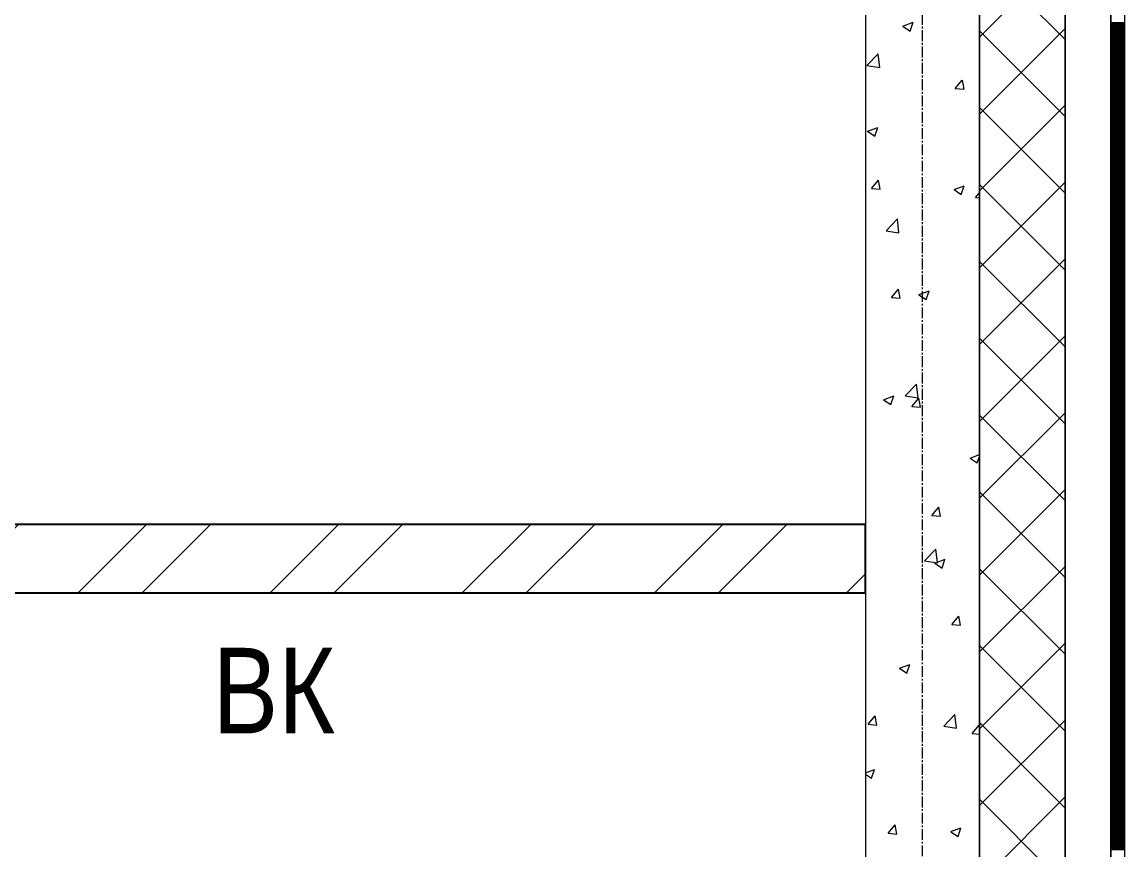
# Model space of a CAD drawing. Header units: millimetres. Extents: x -24360 to 609566, y -391049 to 148426.
# Drawn here: x 18521 to 20455, y 55549 to 57001 of the extents above; entities that cross this region are included whole.
import ezdxf

# ---------------------------------------------------------------- set-up
doc = ezdxf.new("R2010")
doc.units = ezdxf.units.MM
doc.linetypes.add('CENTER2', pattern=[28.575, 19.05, -3.175, 3.175, -3.175])
doc.layers.add('АР_Оси_РД_100', color=7, linetype='Continuous', lineweight=0, true_color=0x525252)
doc.layers.add('РД_Оси_100', color=7, linetype='Continuous', lineweight=0, true_color=0x525252)
for name, color, linetype, lineweight in [('АР_Стены кирпич', 32, 'Continuous', 25), ('АР_Стены ПЕНОблок', 52, 'Continuous', 20), ('АР_Тонкая', 254, 'Continuous', 5), ('АР_Утеплитель', 31, 'Continuous', 0), ('АР_Штриховка', 8, 'Continuous', 0), ('ВК_Шахты', 5, 'Continuous', 9)]:
    doc.layers.add(name, color=color, linetype=linetype, lineweight=lineweight)
doc.styles.add('style1', font='ARIALN.TTF')

# ---------------------------------------------------------------- blocks, each defined once
blk = doc.blocks.new('СОШ_2200_АР_ОСИ_М100_28.05.24')
at = {"layer": 'АР_Оси_РД_100', "linetype": 'CENTER2'}
blk.add_line((20100, -6155), (20100, 139938.679), dxfattribs=at)

msp = doc.modelspace()

# ---------------------------------------------------------------- hatches: boundary and pattern name
at = {"layer": 'АР_Штриховка', "linetype": 'Continuous', "lineweight": 0, "true_color": 0x000000}
h = msp.add_hatch(dxfattribs=at)
h.set_pattern_fill('ANSI32', color=18, scale=25, style=0)
h.paths.add_polyline_path([(15490, 56120), (15460, 56040), (15490, 56000), (17170, 56000), (17130, 56090), (17050, 56120)], flags=0)
h.paths.add_polyline_path([(17170, 56120), (17130, 56090), (17170, 56000), (20000, 56000), (20000, 56120)], flags=0)

# ---------------------------------------------------------------- linework, layer by layer
at = {"layer": 'АР_Стены кирпич', "color": 18, "linetype": 'Continuous', "lineweight": 25, "true_color": 0x000000}
for p, q in [((20000, 56120), (17170, 56120)), ((20000, 56000), (20000, 56120)), ((17170, 56000), (20000, 56000))]:
    msp.add_line(p, q, dxfattribs=at)
at = {"layer": 'АР_Стены ПЕНОблок', "color": 18, "linetype": 'Continuous', "lineweight": 20, "true_color": 0x000000}
for p, q in [((20000, 61700), (20000, 51500)), ((20200, 51500), (20200, 61700))]:
    msp.add_line(p, q, dxfattribs=at)
at = {"layer": 'АР_Тонкая', "color": 18, "linetype": 'Continuous', "lineweight": 5, "true_color": 0x000000}
for p, q in [((20350, 61700), (20350, 51500)), ((20430, 51500), (20430, 61700)), ((20430, 61700), (20430, 51500)), ((20455, 51500), (20455, 61700))]:
    msp.add_line(p, q, dxfattribs=at)
at = {"layer": 'АР_Утеплитель', "color": 18, "linetype": 'Continuous', "lineweight": 0, "true_color": 0x000000}
for p, q in [((20200, 61700), (20200, 51500)), ((20350, 51500), (20350, 61700))]:
    msp.add_line(p, q, dxfattribs=at)
at = {"layer": 'АР_Штриховка', "color": 18, "linetype": 'Continuous', "lineweight": 0, "true_color": 0x000000}
for p, q in [((20200, 56974.149), (20350, 57124.149)), ((20350, 56970.005), (20200, 57120.005)), ((20065.705, 56993.419), (20078.339, 56984.897)), ((20065.725, 56993.465), (20083.51, 57000.292)), ((20078.344, 56984.896), (20083.494, 57000.245)), ((20200, 56839.445), (20350, 56989.445)), ((20350, 56835.301), (20200, 56985.301)), ((20430, 57000), (20455, 57000)), ((20430, 56999), (20455, 56999)), ((20430, 56998), (20455, 56998)), ((20430, 56997), (20455, 56997)), ((20430, 56996), (20455, 56996)), ((20430, 56995), (20455, 56995)), ((20430, 56994), (20455, 56994)), ((20430, 56993), (20455, 56993)), ((20430, 56992), (20455, 56992)), ((20430, 56991), (20455, 56991)), ((20430, 56990), (20455, 56990)), ((20430, 56989), (20455, 56989)), ((20430, 56988), (20455, 56988)), ((20430, 56987), (20455, 56987)), ((20430, 56986), (20455, 56986)), ((20430, 56985), (20455, 56985)), ((20430, 56984), (20455, 56984)), ((20430, 56983), (20455, 56983)), ((20430, 56982), (20455, 56982)), ((20430, 56981), (20455, 56981)), ((20430, 56980), (20455, 56980)), ((20430, 56979), (20455, 56979)), ((20430, 56978), (20455, 56978)), ((20430, 56977), (20455, 56977)), ((20430, 56976), (20455, 56976)), ((20430, 56975), (20455, 56975)), ((20430, 56974), (20455, 56974)), ((20430, 56973), (20455, 56973)), ((20430, 56972), (20455, 56972)), ((20430, 56971), (20455, 56971)), ((20430, 56970), (20455, 56970)), ((20430, 56969), (20455, 56969)), ((20430, 56968), (20455, 56968)), ((20430, 56967), (20455, 56967)), ((20430, 56966), (20455, 56966)), ((20430, 56965), (20455, 56965)), ((20430, 56964), (20455, 56964)), ((20002.499, 56924.411), (20022.282, 56945.03)), ((20025.111, 56920.91), (20022.305, 56945.032)), ((20430, 56963), (20455, 56963)), ((20430, 56962), (20455, 56962)), ((20430, 56961), (20455, 56961)), ((20430, 56960), (20455, 56960)), ((20430, 56959), (20455, 56959)), ((20430, 56958), (20455, 56958)), ((20430, 56957), (20455, 56957)), ((20430, 56956), (20455, 56956)), ((20430, 56955), (20455, 56955)), ((20430, 56954), (20455, 56954)), ((20430, 56953), (20455, 56953)), ((20430, 56952), (20455, 56952)), ((20430, 56951), (20455, 56951)), ((20430, 56950), (20455, 56950)), ((20430, 56949), (20455, 56949)), ((20430, 56948), (20455, 56948)), ((20430, 56947), (20455, 56947)), ((20430, 56946), (20455, 56946)), ((20430, 56945), (20455, 56945)), ((20430, 56944), (20455, 56944)), ((20430, 56943), (20455, 56943)), ((20430, 56942), (20455, 56942)), ((20430, 56941), (20455, 56941)), ((20430, 56940), (20455, 56940)), ((20430, 56939), (20455, 56939)), ((20430, 56938), (20455, 56938)), ((20430, 56937), (20455, 56937)), ((20430, 56936), (20455, 56936)), ((20430, 56935), (20455, 56935)), ((20430, 56934), (20455, 56934)), ((20430, 56933), (20455, 56933)), ((20430, 56932), (20455, 56932)), ((20430, 56931), (20455, 56931)), ((20430, 56930), (20455, 56930)), ((20430, 56929), (20455, 56929)), ((20430, 56928), (20455, 56928)), ((20430, 56927), (20455, 56927)), ((20430, 56926), (20455, 56926)), ((20430, 56925), (20455, 56925)), ((20002.515, 56924.376), (20025.105, 56920.872)), ((20430, 56924), (20455, 56924)), ((20430, 56923), (20455, 56923)), ((20430, 56922), (20455, 56922)), ((20430, 56921), (20455, 56921)), ((20430, 56920), (20455, 56920)), ((20430, 56919), (20455, 56919)), ((20430, 56918), (20455, 56918)), ((20430, 56917), (20455, 56917)), ((20430, 56916), (20455, 56916)), ((20430, 56915), (20455, 56915)), ((20430, 56914), (20455, 56914)), ((20430, 56913), (20455, 56913)), ((20430, 56912), (20455, 56912)), ((20430, 56911), (20455, 56911)), ((20430, 56910), (20455, 56910)), ((20430, 56909), (20455, 56909)), ((20430, 56908), (20455, 56908)), ((20430, 56907), (20455, 56907)), ((20430, 56906), (20455, 56906)), ((20157.631, 56884.152), (20169.876, 56898.745)), ((20172.891, 56882.837), (20169.954, 56898.758)), ((20430, 56905), (20455, 56905)), ((20430, 56904), (20455, 56904)), ((20430, 56903), (20455, 56903)), ((20430, 56902), (20455, 56902)), ((20430, 56901), (20455, 56901)), ((20430, 56900), (20455, 56900)), ((20430, 56899), (20455, 56899)), ((20430, 56898), (20455, 56898)), ((20430, 56897), (20455, 56897)), ((20430, 56896), (20455, 56896)), ((20430, 56895), (20455, 56895)), ((20430, 56894), (20455, 56894)), ((20430, 56893), (20455, 56893)), ((20430, 56892), (20455, 56892)), ((20430, 56891), (20455, 56891)), ((20430, 56890), (20455, 56890)), ((20430, 56889), (20455, 56889)), ((20430, 56888), (20455, 56888)), ((20430, 56887), (20455, 56887)), ((20157.631, 56884.151), (20172.813, 56882.823)), ((20430, 56886), (20455, 56886)), ((20430, 56885), (20455, 56885)), ((20430, 56884), (20455, 56884)), ((20430, 56883), (20455, 56883)), ((20430, 56882), (20455, 56882)), ((20430, 56881), (20455, 56881)), ((20430, 56880), (20455, 56880)), ((20430, 56879), (20455, 56879)), ((20430, 56878), (20455, 56878)), ((20430, 56877), (20455, 56877)), ((20430, 56876), (20455, 56876)), ((20430, 56875), (20455, 56875)), ((20430, 56874), (20455, 56874)), ((20430, 56873), (20455, 56873)), ((20430, 56872), (20455, 56872)), ((20430, 56871), (20455, 56871)), ((20430, 56870), (20455, 56870)), ((20430, 56869), (20455, 56869)), ((20430, 56868), (20455, 56868)), ((20430, 56867), (20455, 56867)), ((20200, 56704.741), (20350, 56854.741)), ((20350, 56700.598), (20200, 56850.598)), ((20430, 56866), (20455, 56866)), ((20430, 56865), (20455, 56865)), ((20430, 56864), (20455, 56864)), ((20430, 56863), (20455, 56863)), ((20430, 56862), (20455, 56862)), ((20430, 56861), (20455, 56861)), ((20430, 56860), (20455, 56860)), ((20430, 56859), (20455, 56859)), ((20430, 56858), (20455, 56858)), ((20430, 56857), (20455, 56857)), ((20430, 56856), (20455, 56856)), ((20430, 56855), (20455, 56855)), ((20430, 56854), (20455, 56854)), ((20430, 56853), (20455, 56853)), ((20430, 56852), (20455, 56852)), ((20430, 56851), (20455, 56851)), ((20430, 56850), (20455, 56850)), ((20430, 56849), (20455, 56849)), ((20430, 56848), (20455, 56848)), ((20430, 56847), (20455, 56847)), ((20430, 56846), (20455, 56846)), ((20430, 56845), (20455, 56845)), ((20430, 56844), (20455, 56844)), ((20430, 56843), (20455, 56843)), ((20430, 56842), (20455, 56842)), ((20430, 56841), (20455, 56841)), ((20430, 56840), (20455, 56840)), ((20430, 56839), (20455, 56839)), ((20430, 56838), (20455, 56838)), ((20430, 56837), (20455, 56837)), ((20430, 56836), (20455, 56836)), ((20430, 56835), (20455, 56835)), ((20430, 56834), (20455, 56834)), ((20430, 56833), (20455, 56833)), ((20430, 56832), (20455, 56832)), ((20430, 56831), (20455, 56831)), ((20430, 56830), (20455, 56830)), ((20430, 56829), (20455, 56829)), ((20003.903, 56809.231), (20016.537, 56800.709)), ((20003.923, 56809.277), (20021.708, 56816.104)), ((20016.542, 56800.708), (20021.692, 56816.057)), ((20430, 56828), (20455, 56828)), ((20430, 56827), (20455, 56827)), ((20430, 56826), (20455, 56826)), ((20430, 56825), (20455, 56825)), ((20430, 56824), (20455, 56824)), ((20430, 56823), (20455, 56823)), ((20430, 56822), (20455, 56822)), ((20430, 56821), (20455, 56821)), ((20430, 56820), (20455, 56820)), ((20430, 56819), (20455, 56819)), ((20430, 56818), (20455, 56818)), ((20430, 56817), (20455, 56817)), ((20430, 56816), (20455, 56816)), ((20430, 56815), (20455, 56815)), ((20430, 56814), (20455, 56814)), ((20430, 56813), (20455, 56813)), ((20430, 56812), (20455, 56812)), ((20430, 56811), (20455, 56811)), ((20430, 56810), (20455, 56810)), ((20430, 56809), (20455, 56809)), ((20430, 56808), (20455, 56808)), ((20430, 56807), (20455, 56807)), ((20430, 56806), (20455, 56806)), ((20430, 56805), (20455, 56805)), ((20430, 56804), (20455, 56804)), ((20430, 56803), (20455, 56803)), ((20430, 56802), (20455, 56802)), ((20430, 56801), (20455, 56801)), ((20430, 56800), (20455, 56800)), ((20430, 56799), (20455, 56799)), ((20430, 56798), (20455, 56798)), ((20430, 56797), (20455, 56797)), ((20430, 56796), (20455, 56796)), ((20430, 56795), (20455, 56795)), ((20430, 56794), (20455, 56794)), ((20430, 56793), (20455, 56793)), ((20430, 56792), (20455, 56792)), ((20430, 56791), (20455, 56791)), ((20430, 56790), (20455, 56790)), ((20430, 56789), (20455, 56789)), ((20430, 56788), (20455, 56788)), ((20430, 56787), (20455, 56787)), ((20430, 56786), (20455, 56786)), ((20430, 56785), (20455, 56785)), ((20430, 56784), (20455, 56784)), ((20430, 56783), (20455, 56783)), ((20430, 56782), (20455, 56782)), ((20430, 56781), (20455, 56781)), ((20430, 56780), (20455, 56780)), ((20430, 56779), (20455, 56779)), ((20430, 56778), (20455, 56778)), ((20430, 56777), (20455, 56777)), ((20430, 56776), (20455, 56776)), ((20430, 56775), (20455, 56775)), ((20430, 56774), (20455, 56774)), ((20430, 56773), (20455, 56773)), ((20430, 56772), (20455, 56772)), ((20430, 56771), (20455, 56771)), ((20430, 56770), (20455, 56770)), ((20430, 56769), (20455, 56769)), ((20430, 56768), (20455, 56768)), ((20430, 56767), (20455, 56767)), ((20430, 56766), (20455, 56766)), ((20430, 56765), (20455, 56765)), ((20430, 56764), (20455, 56764)), ((20430, 56763), (20455, 56763)), ((20430, 56762), (20455, 56762)), ((20430, 56761), (20455, 56761)), ((20430, 56760), (20455, 56760)), ((20430, 56759), (20455, 56759)), ((20430, 56758), (20455, 56758)), ((20430, 56757), (20455, 56757)), ((20430, 56756), (20455, 56756)), ((20430, 56755), (20455, 56755)), ((20430, 56754), (20455, 56754)), ((20430, 56753), (20455, 56753)), ((20430, 56752), (20455, 56752)), ((20430, 56751), (20455, 56751)), ((20430, 56750), (20455, 56750)), ((20430, 56749), (20455, 56749)), ((20430, 56748), (20455, 56748)), ((20430, 56747), (20455, 56747)), ((20430, 56746), (20455, 56746)), ((20430, 56745), (20455, 56745)), ((20430, 56744), (20455, 56744)), ((20430, 56743), (20455, 56743)), ((20430, 56742), (20455, 56742)), ((20430, 56741), (20455, 56741)), ((20430, 56740), (20455, 56740)), ((20430, 56739), (20455, 56739)), ((20430, 56738), (20455, 56738)), ((20430, 56737), (20455, 56737)), ((20430, 56736), (20455, 56736)), ((20430, 56735), (20455, 56735)), ((20430, 56734), (20455, 56734)), ((20430, 56733), (20455, 56733)), ((20430, 56732), (20455, 56732)), ((20010.69, 56709.034), (20022.935, 56723.627)), ((20025.95, 56707.719), (20023.013, 56723.641)), ((20155.538, 56707.011), (20173.322, 56713.838)), ((20168.156, 56698.443), (20173.306, 56713.792)), ((20200, 56570.037), (20350, 56720.037)), ((20350, 56565.894), (20200, 56715.894)), ((20430, 56731), (20455, 56731)), ((20430, 56730), (20455, 56730)), ((20430, 56729), (20455, 56729)), ((20430, 56728), (20455, 56728)), ((20430, 56727), (20455, 56727)), ((20430, 56726), (20455, 56726)), ((20430, 56725), (20455, 56725)), ((20430, 56724), (20455, 56724)), ((20430, 56723), (20455, 56723)), ((20430, 56722), (20455, 56722)), ((20430, 56721), (20455, 56721)), ((20430, 56720), (20455, 56720)), ((20430, 56719), (20455, 56719)), ((20430, 56718), (20455, 56718)), ((20430, 56717), (20455, 56717)), ((20430, 56716), (20455, 56716)), ((20430, 56715), (20455, 56715)), ((20430, 56714), (20455, 56714)), ((20430, 56713), (20455, 56713)), ((20010.69, 56709.033), (20025.872, 56707.705)), ((20155.517, 56706.966), (20168.152, 56698.444)), ((20192.874, 56693.095), (20200, 56701.587)), ((20192.874, 56693.094), (20200, 56692.471)), ((20430, 56712), (20455, 56712)), ((20430, 56711), (20455, 56711)), ((20430, 56710), (20455, 56710)), ((20430, 56709), (20455, 56709)), ((20430, 56708), (20455, 56708)), ((20430, 56707), (20455, 56707)), ((20430, 56706), (20455, 56706)), ((20430, 56705), (20455, 56705)), ((20430, 56704), (20455, 56704)), ((20430, 56703), (20455, 56703)), ((20430, 56702), (20455, 56702)), ((20430, 56701), (20455, 56701)), ((20430, 56700), (20455, 56700)), ((20430, 56699), (20455, 56699)), ((20430, 56698), (20455, 56698)), ((20430, 56697), (20455, 56697)), ((20430, 56696), (20455, 56696)), ((20430, 56695), (20455, 56695)), ((20430, 56694), (20455, 56694)), ((20430, 56693), (20455, 56693)), ((20430, 56692), (20455, 56692)), ((20430, 56691), (20455, 56691)), ((20430, 56690), (20455, 56690)), ((20430, 56689), (20455, 56689)), ((20430, 56688), (20455, 56688)), ((20430, 56687), (20455, 56687)), ((20430, 56686), (20455, 56686)), ((20430, 56685), (20455, 56685)), ((20430, 56684), (20455, 56684)), ((20430, 56683), (20455, 56683)), ((20430, 56682), (20455, 56682)), ((20430, 56681), (20455, 56681)), ((20430, 56680), (20455, 56680)), ((20430, 56679), (20455, 56679)), ((20430, 56678), (20455, 56678)), ((20430, 56677), (20455, 56677)), ((20430, 56676), (20455, 56676)), ((20430, 56675), (20455, 56675)), ((20430, 56674), (20455, 56674)), ((20036.174, 56634.942), (20055.957, 56655.561)), ((20058.786, 56631.441), (20055.979, 56655.564)), ((20430, 56673), (20455, 56673)), ((20430, 56672), (20455, 56672)), ((20430, 56671), (20455, 56671)), ((20430, 56670), (20455, 56670)), ((20430, 56669), (20455, 56669)), ((20430, 56668), (20455, 56668)), ((20430, 56667), (20455, 56667)), ((20430, 56666), (20455, 56666)), ((20430, 56665), (20455, 56665)), ((20430, 56664), (20455, 56664)), ((20430, 56663), (20455, 56663)), ((20430, 56662), (20455, 56662)), ((20430, 56661), (20455, 56661)), ((20430, 56660), (20455, 56660)), ((20430, 56659), (20455, 56659)), ((20430, 56658), (20455, 56658)), ((20430, 56657), (20455, 56657)), ((20430, 56656), (20455, 56656)), ((20430, 56655), (20455, 56655)), ((20036.19, 56634.908), (20058.78, 56631.404)), ((20430, 56654), (20455, 56654)), ((20430, 56653), (20455, 56653)), ((20430, 56652), (20455, 56652)), ((20430, 56651), (20455, 56651)), ((20430, 56650), (20455, 56650)), ((20430, 56649), (20455, 56649)), ((20430, 56648), (20455, 56648)), ((20430, 56647), (20455, 56647)), ((20430, 56646), (20455, 56646)), ((20430, 56645), (20455, 56645)), ((20430, 56644), (20455, 56644)), ((20430, 56643), (20455, 56643)), ((20430, 56642), (20455, 56642)), ((20430, 56641), (20455, 56641)), ((20430, 56640), (20455, 56640)), ((20430, 56639), (20455, 56639)), ((20430, 56638), (20455, 56638)), ((20430, 56637), (20455, 56637)), ((20430, 56636), (20455, 56636)), ((20430, 56635), (20455, 56635)), ((20430, 56634), (20455, 56634)), ((20430, 56633), (20455, 56633)), ((20430, 56632), (20455, 56632)), ((20430, 56631), (20455, 56631)), ((20430, 56630), (20455, 56630)), ((20430, 56629), (20455, 56629)), ((20430, 56628), (20455, 56628)), ((20430, 56627), (20455, 56627)), ((20430, 56626), (20455, 56626)), ((20430, 56625), (20455, 56625)), ((20430, 56624), (20455, 56624)), ((20430, 56623), (20455, 56623)), ((20430, 56622), (20455, 56622)), ((20430, 56621), (20455, 56621)), ((20430, 56620), (20455, 56620)), ((20430, 56619), (20455, 56619)), ((20430, 56618), (20455, 56618)), ((20430, 56617), (20455, 56617)), ((20430, 56616), (20455, 56616)), ((20430, 56615), (20455, 56615)), ((20430, 56614), (20455, 56614)), ((20430, 56613), (20455, 56613)), ((20430, 56612), (20455, 56612)), ((20430, 56611), (20455, 56611)), ((20430, 56610), (20455, 56610)), ((20430, 56609), (20455, 56609)), ((20430, 56608), (20455, 56608)), ((20430, 56607), (20455, 56607)), ((20430, 56606), (20455, 56606)), ((20430, 56605), (20455, 56605)), ((20430, 56604), (20455, 56604)), ((20430, 56603), (20455, 56603)), ((20430, 56602), (20455, 56602)), ((20430, 56601), (20455, 56601)), ((20430, 56600), (20455, 56600)), ((20430, 56599), (20455, 56599)), ((20430, 56598), (20455, 56598)), ((20430, 56597), (20455, 56597)), ((20200, 56435.333), (20350, 56585.333)), ((20350, 56431.19), (20200, 56581.19)), ((20430, 56596), (20455, 56596)), ((20430, 56595), (20455, 56595)), ((20430, 56594), (20455, 56594)), ((20430, 56593), (20455, 56593)), ((20430, 56592), (20455, 56592)), ((20430, 56591), (20455, 56591)), ((20430, 56590), (20455, 56590)), ((20430, 56589), (20455, 56589)), ((20430, 56588), (20455, 56588)), ((20430, 56587), (20455, 56587)), ((20430, 56586), (20455, 56586)), ((20430, 56585), (20455, 56585)), ((20430, 56584), (20455, 56584)), ((20430, 56583), (20455, 56583)), ((20430, 56582), (20455, 56582)), ((20430, 56581), (20455, 56581)), ((20430, 56580), (20455, 56580)), ((20430, 56579), (20455, 56579)), ((20430, 56578), (20455, 56578)), ((20430, 56577), (20455, 56577)), ((20430, 56576), (20455, 56576)), ((20430, 56575), (20455, 56575)), ((20430, 56574), (20455, 56574)), ((20430, 56573), (20455, 56573)), ((20430, 56572), (20455, 56572)), ((20430, 56571), (20455, 56571)), ((20430, 56570), (20455, 56570)), ((20430, 56569), (20455, 56569)), ((20430, 56568), (20455, 56568)), ((20430, 56567), (20455, 56567)), ((20430, 56566), (20455, 56566)), ((20430, 56565), (20455, 56565)), ((20430, 56564), (20455, 56564)), ((20430, 56563), (20455, 56563)), ((20430, 56562), (20455, 56562)), ((20430, 56561), (20455, 56561)), ((20430, 56560), (20455, 56560)), ((20430, 56559), (20455, 56559)), ((20430, 56558), (20455, 56558)), ((20430, 56557), (20455, 56557)), ((20430, 56556), (20455, 56556)), ((20430, 56555), (20455, 56555)), ((20430, 56554), (20455, 56554)), ((20430, 56553), (20455, 56553)), ((20430, 56552), (20455, 56552)), ((20430, 56551), (20455, 56551)), ((20430, 56550), (20455, 56550)), ((20430, 56549), (20455, 56549)), ((20430, 56548), (20455, 56548)), ((20430, 56547), (20455, 56547)), ((20430, 56546), (20455, 56546)), ((20430, 56545), (20455, 56545)), ((20430, 56544), (20455, 56544)), ((20430, 56543), (20455, 56543)), ((20430, 56542), (20455, 56542)), ((20430, 56541), (20455, 56541)), ((20430, 56540), (20455, 56540)), ((20430, 56539), (20455, 56539)), ((20045.933, 56517.977), (20058.178, 56532.571)), ((20061.193, 56516.662), (20058.256, 56532.584)), ((20093.715, 56522.778), (20106.35, 56514.256)), ((20093.736, 56522.823), (20111.52, 56529.65)), ((20106.354, 56514.255), (20111.504, 56529.604)), ((20430, 56538), (20455, 56538)), ((20430, 56537), (20455, 56537)), ((20430, 56536), (20455, 56536)), ((20430, 56535), (20455, 56535)), ((20430, 56534), (20455, 56534)), ((20430, 56533), (20455, 56533)), ((20430, 56532), (20455, 56532)), ((20430, 56531), (20455, 56531)), ((20430, 56530), (20455, 56530)), ((20430, 56529), (20455, 56529)), ((20430, 56528), (20455, 56528)), ((20430, 56527), (20455, 56527)), ((20430, 56526), (20455, 56526)), ((20430, 56525), (20455, 56525)), ((20430, 56524), (20455, 56524)), ((20430, 56523), (20455, 56523)), ((20430, 56522), (20455, 56522)), ((20430, 56521), (20455, 56521)), ((20430, 56520), (20455, 56520)), ((20430, 56519), (20455, 56519)), ((20045.933, 56517.976), (20061.115, 56516.648)), ((20430, 56518), (20455, 56518)), ((20430, 56517), (20455, 56517)), ((20430, 56516), (20455, 56516)), ((20430, 56515), (20455, 56515)), ((20430, 56514), (20455, 56514)), ((20430, 56513), (20455, 56513)), ((20430, 56512), (20455, 56512)), ((20430, 56511), (20455, 56511)), ((20430, 56510), (20455, 56510)), ((20430, 56509), (20455, 56509)), ((20430, 56508), (20455, 56508)), ((20430, 56507), (20455, 56507)), ((20430, 56506), (20455, 56506)), ((20430, 56505), (20455, 56505)), ((20430, 56504), (20455, 56504)), ((20430, 56503), (20455, 56503)), ((20430, 56502), (20455, 56502)), ((20430, 56501), (20455, 56501)), ((20430, 56500), (20455, 56500)), ((20430, 56499), (20455, 56499)), ((20430, 56498), (20455, 56498)), ((20430, 56497), (20455, 56497)), ((20430, 56496), (20455, 56496)), ((20430, 56495), (20455, 56495)), ((20430, 56494), (20455, 56494)), ((20430, 56493), (20455, 56493)), ((20430, 56492), (20455, 56492)), ((20430, 56491), (20455, 56491)), ((20430, 56490), (20455, 56490)), ((20430, 56489), (20455, 56489)), ((20430, 56488), (20455, 56488)), ((20430, 56487), (20455, 56487)), ((20430, 56486), (20455, 56486)), ((20430, 56485), (20455, 56485)), ((20430, 56484), (20455, 56484)), ((20430, 56483), (20455, 56483)), ((20430, 56482), (20455, 56482)), ((20430, 56481), (20455, 56481)), ((20430, 56480), (20455, 56480)), ((20430, 56479), (20455, 56479)), ((20430, 56478), (20455, 56478)), ((20430, 56477), (20455, 56477)), ((20430, 56476), (20455, 56476)), ((20430, 56475), (20455, 56475)), ((20430, 56474), (20455, 56474)), ((20430, 56473), (20455, 56473)), ((20430, 56472), (20455, 56472)), ((20430, 56471), (20455, 56471)), ((20430, 56470), (20455, 56470)), ((20430, 56469), (20455, 56469)), ((20430, 56468), (20455, 56468)), ((20430, 56467), (20455, 56467)), ((20430, 56466), (20455, 56466)), ((20430, 56465), (20455, 56465)), ((20430, 56464), (20455, 56464)), ((20430, 56463), (20455, 56463)), ((20430, 56462), (20455, 56462)), ((20430, 56461), (20455, 56461)), ((20200, 56300.63), (20350, 56450.63)), ((20350, 56296.486), (20200, 56446.486)), ((20430, 56460), (20455, 56460)), ((20430, 56459), (20455, 56459)), ((20430, 56458), (20455, 56458)), ((20430, 56457), (20455, 56457)), ((20430, 56456), (20455, 56456)), ((20430, 56455), (20455, 56455)), ((20430, 56454), (20455, 56454)), ((20430, 56453), (20455, 56453)), ((20430, 56452), (20455, 56452)), ((20430, 56451), (20455, 56451)), ((20430, 56450), (20455, 56450)), ((20430, 56449), (20455, 56449)), ((20430, 56448), (20455, 56448)), ((20430, 56447), (20455, 56447)), ((20430, 56446), (20455, 56446)), ((20430, 56445), (20455, 56445)), ((20430, 56444), (20455, 56444)), ((20430, 56443), (20455, 56443)), ((20430, 56442), (20455, 56442)), ((20430, 56441), (20455, 56441)), ((20430, 56440), (20455, 56440)), ((20430, 56439), (20455, 56439)), ((20430, 56438), (20455, 56438)), ((20430, 56437), (20455, 56437)), ((20430, 56436), (20455, 56436)), ((20430, 56435), (20455, 56435)), ((20430, 56434), (20455, 56434)), ((20430, 56433), (20455, 56433)), ((20430, 56432), (20455, 56432)), ((20430, 56431), (20455, 56431)), ((20430, 56430), (20455, 56430)), ((20430, 56429), (20455, 56429)), ((20430, 56428), (20455, 56428)), ((20430, 56427), (20455, 56427)), ((20430, 56426), (20455, 56426)), ((20430, 56425), (20455, 56425)), ((20430, 56424), (20455, 56424)), ((20430, 56423), (20455, 56423)), ((20430, 56422), (20455, 56422)), ((20430, 56421), (20455, 56421)), ((20430, 56420), (20455, 56420)), ((20430, 56419), (20455, 56419)), ((20430, 56418), (20455, 56418)), ((20430, 56417), (20455, 56417)), ((20430, 56416), (20455, 56416)), ((20430, 56415), (20455, 56415)), ((20430, 56414), (20455, 56414)), ((20430, 56413), (20455, 56413)), ((20430, 56412), (20455, 56412)), ((20430, 56411), (20455, 56411)), ((20430, 56410), (20455, 56410)), ((20430, 56409), (20455, 56409)), ((20430, 56408), (20455, 56408)), ((20430, 56407), (20455, 56407)), ((20430, 56406), (20455, 56406)), ((20430, 56405), (20455, 56405)), ((20430, 56404), (20455, 56404)), ((20430, 56403), (20455, 56403)), ((20430, 56402), (20455, 56402)), ((20430, 56401), (20455, 56401)), ((20430, 56400), (20455, 56400)), ((20430, 56399), (20455, 56399)), ((20430, 56398), (20455, 56398)), ((20430, 56397), (20455, 56397)), ((20430, 56396), (20455, 56396)), ((20430, 56395), (20455, 56395)), ((20430, 56394), (20455, 56394)), ((20430, 56393), (20455, 56393)), ((20430, 56392), (20455, 56392)), ((20430, 56391), (20455, 56391)), ((20430, 56390), (20455, 56390)), ((20430, 56389), (20455, 56389)), ((20430, 56388), (20455, 56388)), ((20430, 56387), (20455, 56387)), ((20430, 56386), (20455, 56386)), ((20430, 56385), (20455, 56385)), ((20430, 56384), (20455, 56384)), ((20069.849, 56345.474), (20089.632, 56366.093)), ((20092.46, 56341.973), (20089.654, 56366.095)), ((20430, 56383), (20455, 56383)), ((20430, 56382), (20455, 56382)), ((20430, 56381), (20455, 56381)), ((20430, 56380), (20455, 56380)), ((20430, 56379), (20455, 56379)), ((20430, 56378), (20455, 56378)), ((20430, 56377), (20455, 56377)), ((20430, 56376), (20455, 56376)), ((20430, 56375), (20455, 56375)), ((20430, 56374), (20455, 56374)), ((20430, 56373), (20455, 56373)), ((20430, 56372), (20455, 56372)), ((20430, 56371), (20455, 56371)), ((20430, 56370), (20455, 56370)), ((20430, 56369), (20455, 56369)), ((20430, 56368), (20455, 56368)), ((20430, 56367), (20455, 56367)), ((20430, 56366), (20455, 56366)), ((20430, 56365), (20455, 56365)), ((20031.933, 56338.635), (20049.718, 56345.462)), ((20044.552, 56330.067), (20049.702, 56345.416)), ((20069.865, 56345.44), (20092.455, 56341.936)), ((20430, 56364), (20455, 56364)), ((20430, 56363), (20455, 56363)), ((20430, 56362), (20455, 56362)), ((20430, 56361), (20455, 56361)), ((20430, 56360), (20455, 56360)), ((20430, 56359), (20455, 56359)), ((20430, 56358), (20455, 56358)), ((20430, 56357), (20455, 56357)), ((20430, 56356), (20455, 56356)), ((20430, 56355), (20455, 56355)), ((20430, 56354), (20455, 56354)), ((20430, 56353), (20455, 56353)), ((20430, 56352), (20455, 56352)), ((20430, 56351), (20455, 56351)), ((20430, 56350), (20455, 56350)), ((20430, 56349), (20455, 56349)), ((20430, 56348), (20455, 56348)), ((20430, 56347), (20455, 56347)), ((20430, 56346), (20455, 56346)), ((20430, 56345), (20455, 56345)), ((20031.913, 56338.59), (20044.548, 56330.068)), ((20081.176, 56326.919), (20096.358, 56325.591)), ((20081.177, 56326.921), (20093.422, 56341.514)), ((20096.436, 56325.605), (20093.499, 56341.527)), ((20430, 56344), (20455, 56344)), ((20430, 56343), (20455, 56343)), ((20430, 56342), (20455, 56342)), ((20430, 56341), (20455, 56341)), ((20430, 56340), (20455, 56340)), ((20430, 56339), (20455, 56339)), ((20430, 56338), (20455, 56338)), ((20430, 56337), (20455, 56337)), ((20430, 56336), (20455, 56336)), ((20430, 56335), (20455, 56335)), ((20430, 56334), (20455, 56334)), ((20430, 56333), (20455, 56333)), ((20430, 56332), (20455, 56332)), ((20430, 56331), (20455, 56331)), ((20430, 56330), (20455, 56330)), ((20430, 56329), (20455, 56329)), ((20430, 56328), (20455, 56328)), ((20430, 56327), (20455, 56327)), ((20430, 56326), (20455, 56326)), ((20200, 56165.926), (20350, 56315.926)), ((20350, 56161.782), (20200, 56311.782)), ((20430, 56325), (20455, 56325)), ((20430, 56324), (20455, 56324)), ((20430, 56323), (20455, 56323)), ((20430, 56322), (20455, 56322)), ((20430, 56321), (20455, 56321)), ((20430, 56320), (20455, 56320)), ((20430, 56319), (20455, 56319)), ((20430, 56318), (20455, 56318)), ((20430, 56317), (20455, 56317)), ((20430, 56316), (20455, 56316)), ((20430, 56315), (20455, 56315)), ((20430, 56314), (20455, 56314)), ((20430, 56313), (20455, 56313)), ((20430, 56312), (20455, 56312)), ((20430, 56311), (20455, 56311)), ((20430, 56310), (20455, 56310)), ((20430, 56309), (20455, 56309)), ((20430, 56308), (20455, 56308)), ((20430, 56307), (20455, 56307)), ((20430, 56306), (20455, 56306)), ((20430, 56305), (20455, 56305)), ((20430, 56304), (20455, 56304)), ((20430, 56303), (20455, 56303)), ((20430, 56302), (20455, 56302)), ((20430, 56301), (20455, 56301)), ((20430, 56300), (20455, 56300)), ((20430, 56299), (20455, 56299)), ((20430, 56298), (20455, 56298)), ((20430, 56297), (20455, 56297)), ((20430, 56296), (20455, 56296)), ((20430, 56295), (20455, 56295)), ((20430, 56294), (20455, 56294)), ((20430, 56293), (20455, 56293)), ((20430, 56292), (20455, 56292)), ((20430, 56291), (20455, 56291)), ((20430, 56290), (20455, 56290)), ((20430, 56289), (20455, 56289)), ((20430, 56288), (20455, 56288)), ((20430, 56287), (20455, 56287)), ((20430, 56286), (20455, 56286)), ((20430, 56285), (20455, 56285)), ((20430, 56284), (20455, 56284)), ((20430, 56283), (20455, 56283)), ((20430, 56282), (20455, 56282)), ((20430, 56281), (20455, 56281)), ((20430, 56280), (20455, 56280)), ((20430, 56279), (20455, 56279)), ((20430, 56278), (20455, 56278)), ((20430, 56277), (20455, 56277)), ((20430, 56276), (20455, 56276)), ((20430, 56275), (20455, 56275)), ((20430, 56274), (20455, 56274)), ((20430, 56273), (20455, 56273)), ((20430, 56272), (20455, 56272)), ((20430, 56271), (20455, 56271)), ((20430, 56270), (20455, 56270)), ((20430, 56269), (20455, 56269)), ((20430, 56268), (20455, 56268)), ((20430, 56267), (20455, 56267)), ((20430, 56266), (20455, 56266)), ((20430, 56265), (20455, 56265)), ((20430, 56264), (20455, 56264)), ((20430, 56263), (20455, 56263)), ((20430, 56262), (20455, 56262)), ((20430, 56261), (20455, 56261)), ((20430, 56260), (20455, 56260)), ((20430, 56259), (20455, 56259)), ((20430, 56258), (20455, 56258)), ((20430, 56257), (20455, 56257)), ((20430, 56256), (20455, 56256)), ((20430, 56255), (20455, 56255)), ((20430, 56254), (20455, 56254)), ((20430, 56253), (20455, 56253)), ((20430, 56252), (20455, 56252)), ((20430, 56251), (20455, 56251)), ((20430, 56250), (20455, 56250)), ((20430, 56249), (20455, 56249)), ((20183.527, 56236.325), (20196.162, 56227.803)), ((20183.548, 56236.37), (20200, 56242.685)), ((20196.166, 56227.802), (20200, 56239.227)), ((20430, 56248), (20455, 56248)), ((20430, 56247), (20455, 56247)), ((20430, 56246), (20455, 56246)), ((20430, 56245), (20455, 56245)), ((20430, 56244), (20455, 56244)), ((20430, 56243), (20455, 56243)), ((20430, 56242), (20455, 56242)), ((20430, 56241), (20455, 56241)), ((20430, 56240), (20455, 56240)), ((20430, 56239), (20455, 56239)), ((20430, 56238), (20455, 56238)), ((20430, 56237), (20455, 56237)), ((20430, 56236), (20455, 56236)), ((20430, 56235), (20455, 56235)), ((20430, 56234), (20455, 56234)), ((20430, 56233), (20455, 56233)), ((20430, 56232), (20455, 56232)), ((20430, 56231), (20455, 56231)), ((20430, 56230), (20455, 56230)), ((20430, 56229), (20455, 56229)), ((20430, 56228), (20455, 56228)), ((20430, 56227), (20455, 56227)), ((20430, 56226), (20455, 56226)), ((20430, 56225), (20455, 56225)), ((20430, 56224), (20455, 56224)), ((20430, 56223), (20455, 56223)), ((20430, 56222), (20455, 56222)), ((20430, 56221), (20455, 56221)), ((20430, 56220), (20455, 56220)), ((20430, 56219), (20455, 56219)), ((20430, 56218), (20455, 56218)), ((20430, 56217), (20455, 56217)), ((20430, 56216), (20455, 56216)), ((20430, 56215), (20455, 56215)), ((20430, 56214), (20455, 56214)), ((20430, 56213), (20455, 56213)), ((20430, 56212), (20455, 56212)), ((20430, 56211), (20455, 56211)), ((20430, 56210), (20455, 56210)), ((20430, 56209), (20455, 56209)), ((20430, 56208), (20455, 56208)), ((20430, 56207), (20455, 56207)), ((20430, 56206), (20455, 56206)), ((20430, 56205), (20455, 56205)), ((20430, 56204), (20455, 56204)), ((20430, 56203), (20455, 56203)), ((20430, 56202), (20455, 56202)), ((20430, 56201), (20455, 56201)), ((20430, 56200), (20455, 56200)), ((20430, 56199), (20455, 56199)), ((20430, 56198), (20455, 56198)), ((20430, 56197), (20455, 56197)), ((20430, 56196), (20455, 56196)), ((20430, 56195), (20455, 56195)), ((20430, 56194), (20455, 56194)), ((20430, 56193), (20455, 56193)), ((20430, 56192), (20455, 56192)), ((20430, 56191), (20455, 56191)), ((20200, 56031.222), (20350, 56181.222)), ((20350, 56027.078), (20200, 56177.078)), ((20430, 56190), (20455, 56190)), ((20430, 56189), (20455, 56189)), ((20430, 56188), (20455, 56188)), ((20430, 56187), (20455, 56187)), ((20430, 56186), (20455, 56186)), ((20430, 56185), (20455, 56185)), ((20430, 56184), (20455, 56184)), ((20430, 56183), (20455, 56183)), ((20430, 56182), (20455, 56182)), ((20430, 56181), (20455, 56181)), ((20430, 56180), (20455, 56180)), ((20430, 56179), (20455, 56179)), ((20430, 56178), (20455, 56178)), ((20430, 56177), (20455, 56177)), ((20430, 56176), (20455, 56176)), ((20430, 56175), (20455, 56175)), ((20430, 56174), (20455, 56174)), ((20430, 56173), (20455, 56173)), ((20430, 56172), (20455, 56172)), ((20430, 56171), (20455, 56171)), ((20430, 56170), (20455, 56170)), ((20430, 56169), (20455, 56169)), ((20430, 56168), (20455, 56168)), ((20430, 56167), (20455, 56167)), ((20430, 56166), (20455, 56166)), ((20430, 56165), (20455, 56165)), ((20430, 56164), (20455, 56164)), ((20430, 56163), (20455, 56163)), ((20430, 56162), (20455, 56162)), ((20430, 56161), (20455, 56161)), ((20430, 56160), (20455, 56160)), ((20430, 56159), (20455, 56159)), ((20430, 56158), (20455, 56158)), ((20430, 56157), (20455, 56157)), ((20430, 56156), (20455, 56156)), ((20430, 56155), (20455, 56155)), ((20430, 56154), (20455, 56154)), ((20430, 56153), (20455, 56153)), ((20430, 56152), (20455, 56152)), ((20116.42, 56135.864), (20128.665, 56150.457)), ((20116.42, 56135.862), (20131.602, 56134.534)), ((20131.679, 56134.548), (20128.742, 56150.47)), ((20430, 56151), (20455, 56151)), ((20430, 56150), (20455, 56150)), ((20430, 56149), (20455, 56149)), ((20430, 56148), (20455, 56148)), ((20430, 56147), (20455, 56147)), ((20430, 56146), (20455, 56146)), ((20430, 56145), (20455, 56145)), ((20430, 56144), (20455, 56144)), ((20430, 56143), (20455, 56143)), ((20430, 56142), (20455, 56142)), ((20430, 56141), (20455, 56141)), ((20430, 56140), (20455, 56140)), ((20430, 56139), (20455, 56139)), ((20430, 56138), (20455, 56138)), ((20430, 56137), (20455, 56137)), ((20430, 56136), (20455, 56136)), ((20430, 56135), (20455, 56135)), ((20430, 56134), (20455, 56134)), ((20430, 56133), (20455, 56133)), ((20430, 56132), (20455, 56132)), ((20430, 56131), (20455, 56131)), ((20430, 56130), (20455, 56130)), ((20430, 56129), (20455, 56129)), ((20430, 56128), (20455, 56128)), ((20430, 56127), (20455, 56127)), ((20430, 56126), (20455, 56126)), ((20430, 56125), (20455, 56125)), ((20430, 56124), (20455, 56124)), ((20430, 56123), (20455, 56123)), ((20430, 56122), (20455, 56122)), ((20430, 56121), (20455, 56121)), ((20430, 56120), (20455, 56120)), ((20430, 56119), (20455, 56119)), ((20430, 56118), (20455, 56118)), ((20430, 56117), (20455, 56117)), ((20430, 56116), (20455, 56116)), ((20430, 56115), (20455, 56115)), ((20430, 56114), (20455, 56114)), ((20430, 56113), (20455, 56113)), ((20430, 56112), (20455, 56112)), ((20430, 56111), (20455, 56111)), ((20430, 56110), (20455, 56110)), ((20430, 56109), (20455, 56109)), ((20430, 56108), (20455, 56108)), ((20430, 56107), (20455, 56107)), ((20430, 56106), (20455, 56106)), ((20430, 56105), (20455, 56105)), ((20430, 56104), (20455, 56104)), ((20430, 56103), (20455, 56103)), ((20430, 56102), (20455, 56102)), ((20430, 56101), (20455, 56101)), ((20430, 56100), (20455, 56100)), ((20430, 56099), (20455, 56099)), ((20430, 56098), (20455, 56098)), ((20430, 56097), (20455, 56097)), ((20430, 56096), (20455, 56096)), ((20430, 56095), (20455, 56095)), ((20430, 56094), (20455, 56094)), ((20103.523, 56056.005), (20123.307, 56076.624)), ((20126.135, 56052.504), (20123.329, 56076.627)), ((20430, 56093), (20455, 56093)), ((20430, 56092), (20455, 56092)), ((20430, 56091), (20455, 56091)), ((20430, 56090), (20455, 56090)), ((20430, 56089), (20455, 56089)), ((20430, 56088), (20455, 56088)), ((20430, 56087), (20455, 56087)), ((20430, 56086), (20455, 56086)), ((20430, 56085), (20455, 56085)), ((20430, 56084), (20455, 56084)), ((20430, 56083), (20455, 56083)), ((20430, 56082), (20455, 56082)), ((20430, 56081), (20455, 56081)), ((20430, 56080), (20455, 56080)), ((20430, 56079), (20455, 56079)), ((20430, 56078), (20455, 56078)), ((20430, 56077), (20455, 56077)), ((20430, 56076), (20455, 56076)), ((20430, 56075), (20455, 56075)), ((20103.539, 56055.971), (20126.129, 56052.468)), ((20121.746, 56052.182), (20139.53, 56059.009)), ((20134.364, 56043.614), (20139.515, 56058.963)), ((20430, 56074), (20455, 56074)), ((20430, 56073), (20455, 56073)), ((20430, 56072), (20455, 56072)), ((20430, 56071), (20455, 56071)), ((20430, 56070), (20455, 56070)), ((20430, 56069), (20455, 56069)), ((20430, 56068), (20455, 56068)), ((20430, 56067), (20455, 56067)), ((20430, 56066), (20455, 56066)), ((20430, 56065), (20455, 56065)), ((20430, 56064), (20455, 56064)), ((20430, 56063), (20455, 56063)), ((20430, 56062), (20455, 56062)), ((20430, 56061), (20455, 56061)), ((20430, 56060), (20455, 56060)), ((20430, 56059), (20455, 56059)), ((20430, 56058), (20455, 56058)), ((20430, 56057), (20455, 56057)), ((20430, 56056), (20455, 56056)), ((20430, 56055), (20455, 56055)), ((20121.725, 56052.137), (20134.36, 56043.615)), ((20200, 55896.518), (20350, 56046.518)), ((20350, 55892.374), (20200, 56042.374)), ((20430, 56054), (20455, 56054)), ((20430, 56053), (20455, 56053)), ((20430, 56052), (20455, 56052)), ((20430, 56051), (20455, 56051)), ((20430, 56050), (20455, 56050)), ((20430, 56049), (20455, 56049)), ((20430, 56048), (20455, 56048)), ((20430, 56047), (20455, 56047)), ((20430, 56046), (20455, 56046)), ((20430, 56045), (20455, 56045)), ((20430, 56044), (20455, 56044)), ((20430, 56043), (20455, 56043)), ((20430, 56042), (20455, 56042)), ((20430, 56041), (20455, 56041)), ((20430, 56040), (20455, 56040)), ((20430, 56039), (20455, 56039)), ((20430, 56038), (20455, 56038)), ((20430, 56037), (20455, 56037)), ((20430, 56036), (20455, 56036)), ((20430, 56035), (20455, 56035)), ((20430, 56034), (20455, 56034)), ((20430, 56033), (20455, 56033)), ((20430, 56032), (20455, 56032)), ((20430, 56031), (20455, 56031)), ((20430, 56030), (20455, 56030)), ((20430, 56029), (20455, 56029)), ((20430, 56028), (20455, 56028)), ((20430, 56027), (20455, 56027)), ((20430, 56026), (20455, 56026)), ((20430, 56025), (20455, 56025)), ((20430, 56024), (20455, 56024)), ((20430, 56023), (20455, 56023)), ((20430, 56022), (20455, 56022)), ((20430, 56021), (20455, 56021)), ((20430, 56020), (20455, 56020)), ((20430, 56019), (20455, 56019)), ((20430, 56018), (20455, 56018)), ((20430, 56017), (20455, 56017)), ((20430, 56016), (20455, 56016)), ((20430, 56015), (20455, 56015)), ((20430, 56014), (20455, 56014)), ((20430, 56013), (20455, 56013)), ((20430, 56012), (20455, 56012)), ((20430, 56011), (20455, 56011)), ((20430, 56010), (20455, 56010)), ((20430, 56009), (20455, 56009)), ((20430, 56008), (20455, 56008)), ((20430, 56007), (20455, 56007)), ((20430, 56006), (20455, 56006)), ((20430, 56005), (20455, 56005)), ((20430, 56004), (20455, 56004)), ((20430, 56003), (20455, 56003)), ((20430, 56002), (20455, 56002)), ((20430, 56001), (20455, 56001)), ((20430, 56000), (20455, 56000)), ((20430, 55999), (20455, 55999)), ((20430, 55998), (20455, 55998)), ((20430, 55997), (20455, 55997)), ((20430, 55996), (20455, 55996)), ((20430, 55995), (20455, 55995)), ((20430, 55994), (20455, 55994)), ((20430, 55993), (20455, 55993)), ((20430, 55992), (20455, 55992)), ((20430, 55991), (20455, 55991)), ((20430, 55990), (20455, 55990)), ((20430, 55989), (20455, 55989)), ((20430, 55988), (20455, 55988)), ((20430, 55987), (20455, 55987)), ((20430, 55986), (20455, 55986)), ((20430, 55985), (20455, 55985)), ((20430, 55984), (20455, 55984)), ((20430, 55983), (20455, 55983)), ((20430, 55982), (20455, 55982)), ((20430, 55981), (20455, 55981)), ((20430, 55980), (20455, 55980)), ((20430, 55979), (20455, 55979)), ((20430, 55978), (20455, 55978)), ((20151.663, 55944.807), (20163.908, 55959.4)), ((20166.921, 55943.491), (20163.985, 55959.413)), ((20430, 55977), (20455, 55977)), ((20430, 55976), (20455, 55976)), ((20430, 55975), (20455, 55975)), ((20430, 55974), (20455, 55974)), ((20430, 55973), (20455, 55973)), ((20430, 55972), (20455, 55972)), ((20430, 55971), (20455, 55971)), ((20430, 55970), (20455, 55970)), ((20430, 55969), (20455, 55969)), ((20430, 55968), (20455, 55968)), ((20430, 55967), (20455, 55967)), ((20430, 55966), (20455, 55966)), ((20430, 55965), (20455, 55965)), ((20430, 55964), (20455, 55964)), ((20430, 55963), (20455, 55963)), ((20430, 55962), (20455, 55962)), ((20430, 55961), (20455, 55961)), ((20430, 55960), (20455, 55960)), ((20430, 55959), (20455, 55959)), ((20151.663, 55944.806), (20166.845, 55943.477)), ((20430, 55958), (20455, 55958)), ((20430, 55957), (20455, 55957)), ((20430, 55956), (20455, 55956)), ((20430, 55955), (20455, 55955)), ((20430, 55954), (20455, 55954)), ((20430, 55953), (20455, 55953)), ((20430, 55952), (20455, 55952)), ((20430, 55951), (20455, 55951)), ((20430, 55950), (20455, 55950)), ((20430, 55949), (20455, 55949)), ((20430, 55948), (20455, 55948)), ((20430, 55947), (20455, 55947)), ((20430, 55946), (20455, 55946)), ((20430, 55945), (20455, 55945)), ((20430, 55944), (20455, 55944)), ((20430, 55943), (20455, 55943)), ((20430, 55942), (20455, 55942)), ((20430, 55941), (20455, 55941)), ((20430, 55940), (20455, 55940)), ((20430, 55939), (20455, 55939)), ((20430, 55938), (20455, 55938)), ((20430, 55937), (20455, 55937)), ((20430, 55936), (20455, 55936)), ((20430, 55935), (20455, 55935)), ((20430, 55934), (20455, 55934)), ((20430, 55933), (20455, 55933)), ((20430, 55932), (20455, 55932)), ((20430, 55931), (20455, 55931)), ((20430, 55930), (20455, 55930)), ((20430, 55929), (20455, 55929)), ((20430, 55928), (20455, 55928)), ((20430, 55927), (20455, 55927)), ((20430, 55926), (20455, 55926)), ((20430, 55925), (20455, 55925)), ((20430, 55924), (20455, 55924)), ((20430, 55923), (20455, 55923)), ((20430, 55922), (20455, 55922)), ((20430, 55921), (20455, 55921)), ((20430, 55920), (20455, 55920)), ((20200, 55761.814), (20350, 55911.814)), ((20350, 55757.671), (20200, 55907.671)), ((20430, 55919), (20455, 55919)), ((20430, 55918), (20455, 55918)), ((20430, 55917), (20455, 55917)), ((20430, 55916), (20455, 55916)), ((20430, 55915), (20455, 55915)), ((20430, 55914), (20455, 55914)), ((20430, 55913), (20455, 55913)), ((20430, 55912), (20455, 55912)), ((20430, 55911), (20455, 55911)), ((20430, 55910), (20455, 55910)), ((20430, 55909), (20455, 55909)), ((20430, 55908), (20455, 55908)), ((20430, 55907), (20455, 55907)), ((20430, 55906), (20455, 55906)), ((20430, 55905), (20455, 55905)), ((20430, 55904), (20455, 55904)), ((20430, 55903), (20455, 55903)), ((20430, 55902), (20455, 55902)), ((20430, 55901), (20455, 55901)), ((20430, 55900), (20455, 55900)), ((20430, 55899), (20455, 55899)), ((20430, 55898), (20455, 55898)), ((20430, 55897), (20455, 55897)), ((20430, 55896), (20455, 55896)), ((20430, 55895), (20455, 55895)), ((20430, 55894), (20455, 55894)), ((20430, 55893), (20455, 55893)), ((20430, 55892), (20455, 55892)), ((20430, 55891), (20455, 55891)), ((20430, 55890), (20455, 55890)), ((20430, 55889), (20455, 55889)), ((20430, 55888), (20455, 55888)), ((20430, 55887), (20455, 55887)), ((20430, 55886), (20455, 55886)), ((20430, 55885), (20455, 55885)), ((20430, 55884), (20455, 55884)), ((20430, 55883), (20455, 55883)), ((20430, 55882), (20455, 55882)), ((20430, 55881), (20455, 55881)), ((20059.923, 55867.949), (20072.558, 55859.427)), ((20059.944, 55867.994), (20077.728, 55874.821)), ((20072.562, 55859.426), (20077.713, 55874.775)), ((20430, 55880), (20455, 55880)), ((20430, 55879), (20455, 55879)), ((20430, 55878), (20455, 55878)), ((20430, 55877), (20455, 55877)), ((20430, 55876), (20455, 55876)), ((20430, 55875), (20455, 55875)), ((20430, 55874), (20455, 55874)), ((20430, 55873), (20455, 55873)), ((20430, 55872), (20455, 55872)), ((20430, 55871), (20455, 55871)), ((20430, 55870), (20455, 55870)), ((20430, 55869), (20455, 55869)), ((20430, 55868), (20455, 55868)), ((20430, 55867), (20455, 55867)), ((20430, 55866), (20455, 55866)), ((20430, 55865), (20455, 55865)), ((20430, 55864), (20455, 55864)), ((20430, 55863), (20455, 55863)), ((20430, 55862), (20455, 55862)), ((20430, 55861), (20455, 55861)), ((20430, 55860), (20455, 55860)), ((20430, 55859), (20455, 55859)), ((20430, 55858), (20455, 55858)), ((20430, 55857), (20455, 55857)), ((20430, 55856), (20455, 55856)), ((20430, 55855), (20455, 55855)), ((20430, 55854), (20455, 55854)), ((20430, 55853), (20455, 55853)), ((20430, 55852), (20455, 55852)), ((20430, 55851), (20455, 55851)), ((20430, 55850), (20455, 55850)), ((20430, 55849), (20455, 55849)), ((20430, 55848), (20455, 55848)), ((20430, 55847), (20455, 55847)), ((20430, 55846), (20455, 55846)), ((20430, 55845), (20455, 55845)), ((20430, 55844), (20455, 55844)), ((20430, 55843), (20455, 55843)), ((20430, 55842), (20455, 55842)), ((20430, 55841), (20455, 55841)), ((20430, 55840), (20455, 55840)), ((20430, 55839), (20455, 55839)), ((20430, 55838), (20455, 55838)), ((20430, 55837), (20455, 55837)), ((20430, 55836), (20455, 55836)), ((20430, 55835), (20455, 55835)), ((20430, 55834), (20455, 55834)), ((20430, 55833), (20455, 55833)), ((20430, 55832), (20455, 55832)), ((20430, 55831), (20455, 55831)), ((20430, 55830), (20455, 55830)), ((20430, 55829), (20455, 55829)), ((20430, 55828), (20455, 55828)), ((20430, 55827), (20455, 55827)), ((20430, 55826), (20455, 55826)), ((20430, 55825), (20455, 55825)), ((20430, 55824), (20455, 55824)), ((20430, 55823), (20455, 55823)), ((20430, 55822), (20455, 55822)), ((20430, 55821), (20455, 55821)), ((20430, 55820), (20455, 55820)), ((20430, 55819), (20455, 55819)), ((20430, 55818), (20455, 55818)), ((20430, 55817), (20455, 55817)), ((20430, 55816), (20455, 55816)), ((20430, 55815), (20455, 55815)), ((20430, 55814), (20455, 55814)), ((20430, 55813), (20455, 55813)), ((20430, 55812), (20455, 55812)), ((20430, 55811), (20455, 55811)), ((20430, 55810), (20455, 55810)), ((20430, 55809), (20455, 55809)), ((20430, 55808), (20455, 55808)), ((20430, 55807), (20455, 55807)), ((20430, 55806), (20455, 55806)), ((20430, 55805), (20455, 55805)), ((20430, 55804), (20455, 55804)), ((20004.722, 55769.689), (20016.967, 55784.282)), ((20019.98, 55768.374), (20017.043, 55784.295)), ((20137.198, 55766.537), (20156.982, 55787.156)), ((20159.81, 55763.036), (20157.003, 55787.158)), ((20430, 55803), (20455, 55803)), ((20430, 55802), (20455, 55802)), ((20430, 55801), (20455, 55801)), ((20430, 55800), (20455, 55800)), ((20430, 55799), (20455, 55799)), ((20430, 55798), (20455, 55798)), ((20430, 55797), (20455, 55797)), ((20430, 55796), (20455, 55796)), ((20430, 55795), (20455, 55795)), ((20430, 55794), (20455, 55794)), ((20430, 55793), (20455, 55793)), ((20430, 55792), (20455, 55792)), ((20430, 55791), (20455, 55791)), ((20430, 55790), (20455, 55790)), ((20430, 55789), (20455, 55789)), ((20430, 55788), (20455, 55788)), ((20430, 55787), (20455, 55787)), ((20430, 55786), (20455, 55786)), ((20430, 55785), (20455, 55785)), ((20430, 55784), (20455, 55784)), ((20004.722, 55769.688), (20019.904, 55768.36)), ((20137.214, 55766.503), (20159.804, 55763)), ((20186.907, 55753.75), (20199.152, 55768.343)), ((20200, 55764.167), (20199.227, 55768.356)), ((20200, 55627.11), (20350, 55777.11)), ((20350, 55622.967), (20200, 55772.967)), ((20430, 55783), (20455, 55783)), ((20430, 55782), (20455, 55782)), ((20430, 55781), (20455, 55781)), ((20430, 55780), (20455, 55780)), ((20430, 55779), (20455, 55779)), ((20430, 55778), (20455, 55778)), ((20430, 55777), (20455, 55777)), ((20430, 55776), (20455, 55776)), ((20430, 55775), (20455, 55775)), ((20430, 55774), (20455, 55774)), ((20430, 55773), (20455, 55773)), ((20430, 55772), (20455, 55772)), ((20430, 55771), (20455, 55771)), ((20430, 55770), (20455, 55770)), ((20430, 55769), (20455, 55769)), ((20430, 55768), (20455, 55768)), ((20430, 55767), (20455, 55767)), ((20430, 55766), (20455, 55766)), ((20430, 55765), (20455, 55765)), ((20186.907, 55753.749), (20200, 55752.603)), ((20430, 55764), (20455, 55764)), ((20430, 55763), (20455, 55763)), ((20430, 55762), (20455, 55762)), ((20430, 55761), (20455, 55761)), ((20430, 55760), (20455, 55760)), ((20430, 55759), (20455, 55759)), ((20430, 55758), (20455, 55758)), ((20430, 55757), (20455, 55757)), ((20430, 55756), (20455, 55756)), ((20430, 55755), (20455, 55755)), ((20430, 55754), (20455, 55754)), ((20430, 55753), (20455, 55753)), ((20430, 55752), (20455, 55752)), ((20430, 55751), (20455, 55751)), ((20430, 55750), (20455, 55750)), ((20430, 55749), (20455, 55749)), ((20430, 55748), (20455, 55748)), ((20430, 55747), (20455, 55747)), ((20430, 55746), (20455, 55746)), ((20430, 55745), (20455, 55745)), ((20430, 55744), (20455, 55744)), ((20430, 55743), (20455, 55743)), ((20430, 55742), (20455, 55742)), ((20430, 55741), (20455, 55741)), ((20430, 55740), (20455, 55740)), ((20430, 55739), (20455, 55739)), ((20430, 55738), (20455, 55738)), ((20430, 55737), (20455, 55737)), ((20430, 55736), (20455, 55736)), ((20430, 55735), (20455, 55735)), ((20430, 55734), (20455, 55734)), ((20430, 55733), (20455, 55733)), ((20430, 55732), (20455, 55732)), ((20430, 55731), (20455, 55731)), ((20430, 55730), (20455, 55730)), ((20430, 55729), (20455, 55729)), ((20430, 55728), (20455, 55728)), ((20430, 55727), (20455, 55727)), ((20430, 55726), (20455, 55726)), ((20430, 55725), (20455, 55725)), ((20430, 55724), (20455, 55724)), ((20430, 55723), (20455, 55723)), ((20430, 55722), (20455, 55722)), ((20430, 55721), (20455, 55721)), ((20430, 55720), (20455, 55720)), ((20430, 55719), (20455, 55719)), ((20430, 55718), (20455, 55718)), ((20430, 55717), (20455, 55717)), ((20430, 55716), (20455, 55716)), ((20430, 55715), (20455, 55715)), ((20430, 55714), (20455, 55714)), ((20430, 55713), (20455, 55713)), ((20430, 55712), (20455, 55712)), ((20430, 55711), (20455, 55711)), ((20430, 55710), (20455, 55710)), ((20430, 55709), (20455, 55709)), ((20430, 55708), (20455, 55708)), ((20430, 55707), (20455, 55707)), ((20000, 55684.519), (20015.926, 55690.633)), ((20010.76, 55675.238), (20015.91, 55690.587)), ((20430, 55706), (20455, 55706)), ((20430, 55705), (20455, 55705)), ((20430, 55704), (20455, 55704)), ((20430, 55703), (20455, 55703)), ((20430, 55702), (20455, 55702)), ((20430, 55701), (20455, 55701)), ((20430, 55700), (20455, 55700)), ((20430, 55699), (20455, 55699)), ((20430, 55698), (20455, 55698)), ((20430, 55697), (20455, 55697)), ((20430, 55696), (20455, 55696)), ((20430, 55695), (20455, 55695)), ((20430, 55694), (20455, 55694)), ((20430, 55693), (20455, 55693)), ((20430, 55692), (20455, 55692)), ((20430, 55691), (20455, 55691)), ((20430, 55690), (20455, 55690)), ((20430, 55689), (20455, 55689)), ((20430, 55688), (20455, 55688)), ((20000, 55682.494), (20010.756, 55675.239)), ((20430, 55687), (20455, 55687)), ((20430, 55686), (20455, 55686)), ((20430, 55685), (20455, 55685)), ((20430, 55684), (20455, 55684)), ((20430, 55683), (20455, 55683)), ((20430, 55682), (20455, 55682)), ((20430, 55681), (20455, 55681)), ((20430, 55680), (20455, 55680)), ((20430, 55679), (20455, 55679)), ((20430, 55678), (20455, 55678)), ((20430, 55677), (20455, 55677)), ((20430, 55676), (20455, 55676)), ((20430, 55675), (20455, 55675)), ((20430, 55674), (20455, 55674)), ((20430, 55673), (20455, 55673)), ((20430, 55672), (20455, 55672)), ((20430, 55671), (20455, 55671)), ((20430, 55670), (20455, 55670)), ((20430, 55669), (20455, 55669)), ((20430, 55668), (20455, 55668)), ((20430, 55667), (20455, 55667)), ((20430, 55666), (20455, 55666)), ((20430, 55665), (20455, 55665)), ((20430, 55664), (20455, 55664)), ((20430, 55663), (20455, 55663)), ((20430, 55662), (20455, 55662)), ((20430, 55661), (20455, 55661)), ((20430, 55660), (20455, 55660)), ((20430, 55659), (20455, 55659)), ((20430, 55658), (20455, 55658)), ((20430, 55657), (20455, 55657)), ((20430, 55656), (20455, 55656)), ((20430, 55655), (20455, 55655)), ((20430, 55654), (20455, 55654)), ((20430, 55653), (20455, 55653)), ((20430, 55652), (20455, 55652)), ((20430, 55651), (20455, 55651)), ((20430, 55650), (20455, 55650)), ((20430, 55649), (20455, 55649)), ((20200, 55492.407), (20350, 55642.407)), ((20350, 55488.263), (20200, 55638.263)), ((20430, 55648), (20455, 55648)), ((20430, 55647), (20455, 55647)), ((20430, 55646), (20455, 55646)), ((20430, 55645), (20455, 55645)), ((20430, 55644), (20455, 55644)), ((20430, 55643), (20455, 55643)), ((20430, 55642), (20455, 55642)), ((20430, 55641), (20455, 55641)), ((20430, 55640), (20455, 55640)), ((20430, 55639), (20455, 55639)), ((20430, 55638), (20455, 55638)), ((20430, 55637), (20455, 55637)), ((20430, 55636), (20455, 55636)), ((20430, 55635), (20455, 55635)), ((20430, 55634), (20455, 55634)), ((20430, 55633), (20455, 55633)), ((20430, 55632), (20455, 55632)), ((20430, 55631), (20455, 55631)), ((20430, 55630), (20455, 55630)), ((20430, 55629), (20455, 55629)), ((20430, 55628), (20455, 55628)), ((20430, 55627), (20455, 55627)), ((20430, 55626), (20455, 55626)), ((20430, 55625), (20455, 55625)), ((20430, 55624), (20455, 55624)), ((20430, 55623), (20455, 55623)), ((20430, 55622), (20455, 55622)), ((20430, 55621), (20455, 55621)), ((20430, 55620), (20455, 55620)), ((20430, 55619), (20455, 55619)), ((20430, 55618), (20455, 55618)), ((20430, 55617), (20455, 55617)), ((20430, 55616), (20455, 55616)), ((20430, 55615), (20455, 55615)), ((20430, 55614), (20455, 55614)), ((20430, 55613), (20455, 55613)), ((20430, 55612), (20455, 55612)), ((20430, 55611), (20455, 55611)), ((20430, 55610), (20455, 55610)), ((20039.966, 55578.632), (20052.211, 55593.225)), ((20055.223, 55577.317), (20052.286, 55593.238)), ((20430, 55609), (20455, 55609)), ((20430, 55608), (20455, 55608)), ((20430, 55607), (20455, 55607)), ((20430, 55606), (20455, 55606)), ((20430, 55605), (20455, 55605)), ((20430, 55604), (20455, 55604)), ((20430, 55603), (20455, 55603)), ((20430, 55602), (20455, 55602)), ((20430, 55601), (20455, 55601)), ((20430, 55600), (20455, 55600)), ((20430, 55599), (20455, 55599)), ((20430, 55598), (20455, 55598)), ((20430, 55597), (20455, 55597)), ((20430, 55596), (20455, 55596)), ((20430, 55595), (20455, 55595)), ((20430, 55594), (20455, 55594)), ((20430, 55593), (20455, 55593)), ((20430, 55592), (20455, 55592)), ((20430, 55591), (20455, 55591)), ((20039.965, 55578.631), (20055.147, 55577.303)), ((20149.736, 55581.496), (20162.37, 55572.974)), ((20149.756, 55581.541), (20167.541, 55588.367)), ((20162.375, 55572.973), (20167.525, 55588.322)), ((20430, 55590), (20455, 55590)), ((20430, 55589), (20455, 55589)), ((20430, 55588), (20455, 55588)), ((20430, 55587), (20455, 55587)), ((20430, 55586), (20455, 55586)), ((20430, 55585), (20455, 55585)), ((20430, 55584), (20455, 55584)), ((20430, 55583), (20455, 55583)), ((20430, 55582), (20455, 55582)), ((20430, 55581), (20455, 55581)), ((20430, 55580), (20455, 55580)), ((20430, 55579), (20455, 55579)), ((20430, 55578), (20455, 55578)), ((20430, 55577), (20455, 55577)), ((20430, 55576), (20455, 55576)), ((20430, 55575), (20455, 55575)), ((20430, 55574), (20455, 55574)), ((20430, 55573), (20455, 55573)), ((20430, 55572), (20455, 55572)), ((20430, 55571), (20455, 55571)), ((20430, 55570), (20455, 55570)), ((20430, 55569), (20455, 55569)), ((20430, 55568), (20455, 55568)), ((20430, 55567), (20455, 55567)), ((20430, 55566), (20455, 55566)), ((20430, 55565), (20455, 55565)), ((20430, 55564), (20455, 55564)), ((20430, 55563), (20455, 55563)), ((20430, 55562), (20455, 55562)), ((20430, 55561), (20455, 55561)), ((20430, 55560), (20455, 55560)), ((20430, 55559), (20455, 55559)), ((20430, 55558), (20455, 55558)), ((20430, 55557), (20455, 55557)), ((20430, 55556), (20455, 55556)), ((20430, 55555), (20455, 55555)), ((20430, 55554), (20455, 55554)), ((20430, 55553), (20455, 55553)), ((20430, 55552), (20455, 55552)), ((20430, 55551), (20455, 55551)), ((20430, 55550), (20455, 55550))]:
    msp.add_line(p, q, dxfattribs=at)

# ---------------------------------------------------------------- block references
at = {"layer": 'РД_Оси_100'}
msp.add_blockref('СОШ_2200_АР_ОСИ_М100_28.05.24', (0, 0), dxfattribs=at)

# ---------------------------------------------------------------- texts
at = {"layer": 'ВК_Шахты', "color": 18, "lineweight": 50, "true_color": 0x000000, "style": 'style1'}
msp.add_text('ВК', height=150, dxfattribs=at).set_placement((18855.789, 55753.764))

doc.saveas('drawing.dxf')
